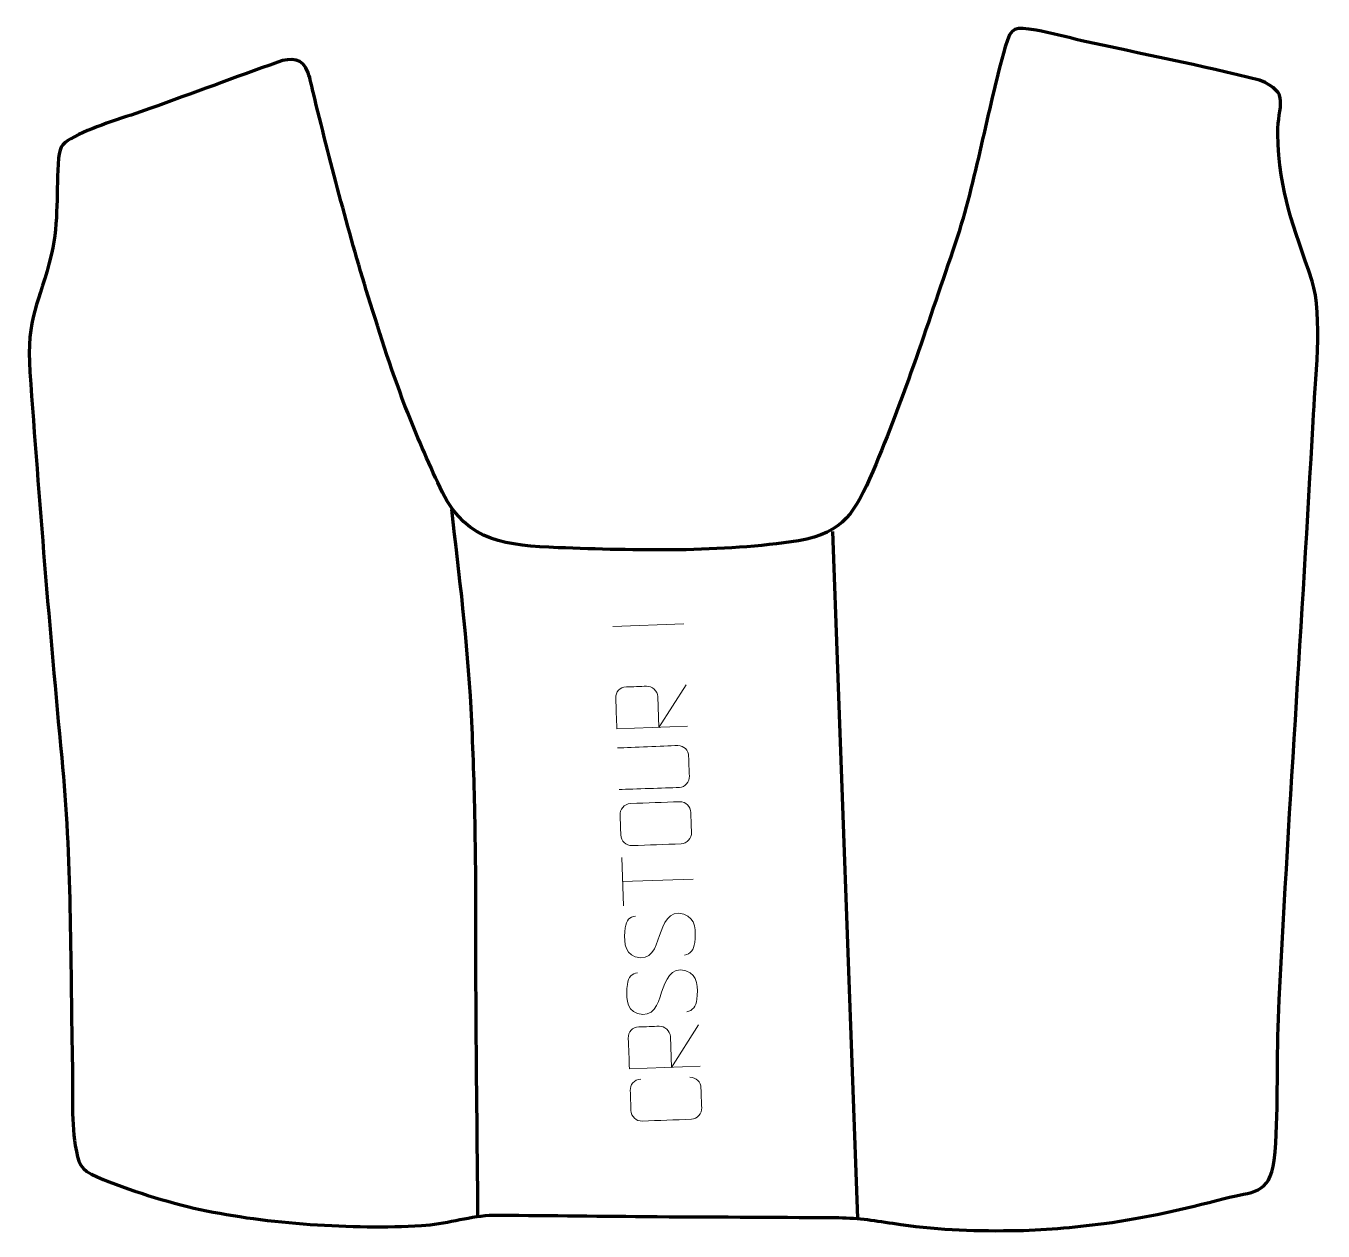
# Model space of a CAD drawing. Header units: millimetres. Extents: x -230 to 227, y -177 to 248.
import ezdxf

# ---------------------------------------------------------------- set-up
doc = ezdxf.new("R2010")
doc.units = ezdxf.units.MM
doc.header["$MEASUREMENT"] = 0
doc.layers.add('layer 2', color=7, linetype='Continuous')
doc.layers.add('layer 3', color=7, linetype='Continuous')

msp = doc.modelspace()

# ---------------------------------------------------------------- linework, layer by layer
at = {"layer": 'layer 2', "color": 142, "lineweight": 158}
msp.add_open_spline([(-80.3242, 77.1488), (-77.5454, 53.5533), (-74.7643, 30.7226), (-73.4896, 6.9481), (-73.4896, 6.9481), (-72.8272, -5.4057), (-72.4325, -17.7677), (-72.1418, -30.1352), (-72.1418, -30.1352), (-71.6415, -51.6752), (-71.8714, -73.3718), (-71.7433, -94.9382), (-71.7433, -94.9382), (-71.5911, -120.5371), (-71.3144, -146.1351), (-71.0709, -171.7332), (-71.0709, -171.7332), (-71.0709, -171.7332), (-71.0662, -172.2351), (-71.0662, -172.2351)], degree=3, knots=[0, 0, 0, 0, 0.16666667, 0.16666667, 0.16666667, 0.16666667, 0.33333333, 0.33333333, 0.33333333, 0.33333333, 0.5, 0.5, 0.5, 0.5, 0.66666667, 0.66666667, 0.66666667, 0.66666667, 1, 1, 1, 1], dxfattribs=at)
msp.add_open_spline([(54.0305, 69.3114), (54.0305, 69.3114), (62.882, -172.812), (62.882, -172.812)], degree=3, dxfattribs=at)
at = {"layer": 'layer 3', "color": 22, "lineweight": 158}
msp.add_open_spline([(-129.0675, 224.2503), (-123.1367, 200.083), (-116.8822, 175.9843), (-109.6321, 152.1752), (-109.6321, 152.1752), (-105.4631, 138.6411), (-100.8452, 124.3321), (-95.7141, 111.1539), (-95.7141, 111.1539), (-91.956, 101.8186), (-87.8265, 92.1822), (-83.4722, 83.1144), (-83.4722, 83.1144), (-74.603, 65.3477), (-60.5539, 64.417), (-42.6227, 63.6077), (-42.6227, 63.6077), (-15.2934, 62.5784), (15.0378, 61.8227), (42.042, 66.032), (42.042, 66.032), (58.3664, 68.98), (62.0131, 76.2508), (68.268, 90.4869), (68.268, 90.4869), (79.3882, 116.4894), (88.1018, 144.1225), (97.3472, 170.8845), (97.3472, 170.8845), (104.781, 193.6817), (108.4866, 217.2118), (114.952, 240.2209), (114.952, 240.2209), (117.03, 247.6159), (118.4657, 247.2421), (125.8222, 246.0691), (125.8222, 246.0691), (131.0447, 245.2364), (136.734, 243.5905), (141.9859, 242.417), (141.9859, 242.417), (162.8538, 237.7907), (183.8674, 233.7063), (204.5969, 228.4848), (204.5969, 228.4848), (216.0889, 223.9083), (210.9049, 219.6587), (211.0385, 209.7014), (211.0385, 209.7014), (211.735, 187.7415), (216.4829, 177.6999), (223.1911, 157.6104), (223.1911, 157.6104), (227.0302, 145.711), (224.208, 121.2976), (223.511, 108.0788), (223.511, 108.0788), (219.7627, 37.8883), (214.6573, -32.2443), (211.2801, -102.4487), (211.2801, -102.4487), (210.5857, -119.0388), (211.4579, -136.0934), (209.8246, -152.5634), (209.8246, -152.5634), (208.0124, -164.7449), (202.3921, -163.3098), (192.1782, -165.9215), (192.1782, -165.9215), (177.7402, -169.6134), (164.7389, -172.7485), (149.8992, -174.7163), (149.8992, -174.7163), (138.5619, -176.2196), (128.613, -177.1146), (117.1527, -177.2472), (117.1527, -177.2472), (102.2474, -177.411), (90.1736, -176.9716), (75.3759, -174.6622), (75.3759, -174.6622), (67.9581, -173.5046), (62.4301, -172.6951), (54.8457, -172.6456), (54.8457, -172.6456), (32.5877, -172.5038), (10.3368, -172.4447), (-11.9254, -172.2753), (-11.9254, -172.2753), (-30.2188, -172.1324), (-48.5618, -171.7873), (-66.8499, -171.842), (-66.8499, -171.842), (-75.0441, -172.3264), (-82.4206, -175.0104), (-90.8817, -175.4868), (-90.8817, -175.4868), (-115.2967, -176.8067), (-144.9582, -174.9143), (-168.8621, -169.7896), (-168.8621, -169.7896), (-180.74, -167.1945), (-194.0184, -162.9439), (-205.2642, -158.3086), (-205.2642, -158.3086), (-211.1916, -155.7871), (-211.9251, -153.3552), (-212.9221, -147.204), (-212.9221, -147.204), (-214.4247, -137.6168), (-213.783, -126.6666), (-213.9895, -116.8665), (-213.9895, -116.8665), (-214.695, -81.0863), (-214.2433, -46.1348), (-217.7047, -10.4022), (-217.7047, -10.4022), (-222.0369, 34.836), (-225.6848, 80.2061), (-228.9297, 125.5356), (-228.9297, 125.5356), (-230.3193, 144.9478), (-225.4496, 149.8823), (-221.3089, 167.2188), (-221.3089, 167.2188), (-218.6392, 178.677), (-219.7724, 189.5507), (-218.7922, 201.0301), (-218.7922, 201.0301), (-218.4197, 205.3924), (-216.9656, 206.5629), (-213.1578, 208.5619), (-213.1578, 208.5619), (-205.5076, 212.5778), (-195.0093, 215.4157), (-186.6801, 218.4451), (-186.6801, 218.4451), (-171.643, 223.9142), (-156.6223, 229.4291), (-141.5605, 234.8301), (-141.5605, 234.8301), (-136.8097, 236.5337), (-132.6222, 236.3107), (-130.781, 231.0878), (-130.781, 231.0878), (-130.0471, 229.0058), (-129.5902, 226.4296), (-129.0675, 224.2503)], degree=3, knots=[0, 0, 0, 0, 0.02631579, 0.02631579, 0.02631579, 0.02631579, 0.05263158, 0.05263158, 0.05263158, 0.05263158, 0.07894737, 0.07894737, 0.07894737, 0.07894737, 0.10526316, 0.10526316, 0.10526316, 0.10526316, 0.13157895, 0.13157895, 0.13157895, 0.13157895, 0.15789474, 0.15789474, 0.15789474, 0.15789474, 0.18421053, 0.18421053, 0.18421053, 0.18421053, 0.21052632, 0.21052632, 0.21052632, 0.21052632, 0.23684211, 0.23684211, 0.23684211, 0.23684211, 0.26315789, 0.26315789, 0.26315789, 0.26315789, 0.28947368, 0.28947368, 0.28947368, 0.28947368, 0.31578947, 0.31578947, 0.31578947, 0.31578947, 0.34210526, 0.34210526, 0.34210526, 0.34210526, 0.36842105, 0.36842105, 0.36842105, 0.36842105, 0.39473684, 0.39473684, 0.39473684, 0.39473684, 0.42105263, 0.42105263, 0.42105263, 0.42105263, 0.44736842, 0.44736842, 0.44736842, 0.44736842, 0.47368421, 0.47368421, 0.47368421, 0.47368421, 0.5, 0.5, 0.5, 0.5, 0.52631579, 0.52631579, 0.52631579, 0.52631579, 0.55263158, 0.55263158, 0.55263158, 0.55263158, 0.57894737, 0.57894737, 0.57894737, 0.57894737, 0.60526316, 0.60526316, 0.60526316, 0.60526316, 0.63157895, 0.63157895, 0.63157895, 0.63157895, 0.65789474, 0.65789474, 0.65789474, 0.65789474, 0.68421053, 0.68421053, 0.68421053, 0.68421053, 0.71052632, 0.71052632, 0.71052632, 0.71052632, 0.73684211, 0.73684211, 0.73684211, 0.73684211, 0.76315789, 0.76315789, 0.76315789, 0.76315789, 0.78947368, 0.78947368, 0.78947368, 0.78947368, 0.81578947, 0.81578947, 0.81578947, 0.81578947, 0.84210526, 0.84210526, 0.84210526, 0.84210526, 0.86842105, 0.86842105, 0.86842105, 0.86842105, 0.89473684, 0.89473684, 0.89473684, 0.89473684, 0.92105263, 0.92105263, 0.92105263, 0.92105263, 0.94736842, 0.94736842, 0.94736842, 0.94736842, 1, 1, 1, 1], dxfattribs=at)
at = {"layer": 'layer 3', "color": 250, "lineweight": 9}
for points in [[(-23.3406, 35.8546), (-23.3406, 35.8546), (1.6165, 36.7777), (1.6165, 36.7777)], [(-19.6337, -62.666), (-19.6337, -62.666), (-20.2616, -45.6904), (-20.2616, -45.6904)], [(4.9653, -53.2565), (4.9653, -53.2565), (-19.9712, -54.1789), (-19.9712, -54.1789)]]:
    msp.add_open_spline(points, degree=3, dxfattribs=at)
for points, knots in [([(2.969, 0.6147), (2.969, 0.6147), (-21.9675, -0.3077), (-21.9675, -0.3077), (-21.9675, -0.3077), (-22.1003, 3.2847), (-22.2332, 6.8777), (-22.3661, 10.4705), (-22.3661, 10.4705), (-22.4144, 12.7956), (-20.9831, 14.4069), (-18.6181, 14.4903), (-18.6181, 14.4903), (-16.5839, 14.5651), (-13.5266, 14.6782), (-11.492, 14.7539), (-11.492, 14.7539), (-9.6176, 14.8167), (-7.6102, 13.0774), (-7.5168, 11.07), (-7.5168, 11.07), (-7.5168, 11.07), (-7.1163, 0.2416), (-7.1163, 0.2416), (-7.1163, 0.2416), (-7.1163, 0.2416), (2.4273, 15.2594), (2.4273, 15.2594)], [0, 0, 0, 0, 0.125, 0.125, 0.125, 0.125, 0.25, 0.25, 0.25, 0.25, 0.375, 0.375, 0.375, 0.375, 0.5, 0.5, 0.5, 0.5, 0.625, 0.625, 0.625, 0.625, 0.75, 0.75, 0.75, 0.75, 1, 1, 1, 1]), ([(-21.7485, -7.0243), (-16.2127, -6.82), (-6.0214, -6.3472), (-0.4849, -6.142), (-0.4849, -6.142), (1.7583, -6.1989), (3.2455, -7.8222), (3.3353, -9.9681), (3.3353, -9.9681), (3.4212, -12.2984), (3.5074, -14.6287), (3.5939, -16.9586), (3.5939, -16.9586), (3.7666, -18.8786), (2.0242, -20.9165), (0.0806, -20.9772), (0.0806, -20.9772), (-5.4775, -21.1824), (-15.6495, -21.4632), (-21.2068, -21.6691)], [0, 0, 0, 0, 0.16666667, 0.16666667, 0.16666667, 0.16666667, 0.33333333, 0.33333333, 0.33333333, 0.33333333, 0.5, 0.5, 0.5, 0.5, 0.66666667, 0.66666667, 0.66666667, 0.66666667, 1, 1, 1, 1]), ([(-20.5801, -37.71), (-20.666, -35.3858), (-20.752, -33.0613), (-20.838, -30.7368), (-20.838, -30.7368), (-20.9454, -28.7928), (-19.5285, -26.7477), (-17.0935, -26.6309), (-17.0935, -26.6309), (-11.3505, -26.4189), (-5.6072, -26.2065), (0.1366, -25.9936), (0.1366, -25.9936), (2.4635, -26.0474), (4.0041, -27.6688), (4.0943, -29.8146), (4.0943, -29.8146), (4.1801, -32.1449), (4.2663, -34.4752), (4.3528, -36.8051), (4.3528, -36.8051), (4.5293, -38.7249), (2.719, -40.7654), (0.7027, -40.8287), (0.7027, -40.8287), (-5.0635, -41.0416), (-10.8292, -41.2549), (-16.5945, -41.4685), (-16.5945, -41.4685), (-18.7313, -41.5433), (-20.514, -39.8614), (-20.5801, -37.71)], [0, 0, 0, 0, 0.11111111, 0.11111111, 0.11111111, 0.11111111, 0.22222222, 0.22222222, 0.22222222, 0.22222222, 0.33333333, 0.33333333, 0.33333333, 0.33333333, 0.44444444, 0.44444444, 0.44444444, 0.44444444, 0.55555556, 0.55555556, 0.55555556, 0.55555556, 0.66666667, 0.66666667, 0.66666667, 0.66666667, 0.77777778, 0.77777778, 0.77777778, 0.77777778, 1, 1, 1, 1]), ([(-6.9557, -73.1963), (-5.4587, -69.1197), (-3.7576, -64.0238), (1.6669, -65.6585), (1.6669, -65.6585), (5.9843, -66.9595), (5.9092, -71.8764), (5.4927, -75.6206), (5.4927, -75.6206), (5.1848, -78.3838), (4.0173, -79.6487), (1.9205, -80.1045)], [0, 0, 0, 0, 0.25, 0.25, 0.25, 0.25, 0.5, 0.5, 0.5, 0.5, 1, 1, 1, 1]), ([(-6.9558, -73.1964), (-8.2682, -77.4961), (-9.8813, -82.4673), (-15.472, -80.6676), (-15.472, -80.6676), (-19.6646, -79.3181), (-19.4691, -74.0937), (-19.0016, -70.4704), (-19.0016, -70.4704), (-18.6305, -67.5941), (-17.45, -66.6851), (-15.3789, -66.2977)], [0, 0, 0, 0, 0.25, 0.25, 0.25, 0.25, 0.5, 0.5, 0.5, 0.5, 1, 1, 1, 1]), ([(-6.2166, -93.1827), (-7.5289, -97.4825), (-9.1421, -102.4536), (-14.7327, -100.654), (-14.7327, -100.654), (-18.9254, -99.3044), (-18.7298, -94.08), (-18.2623, -90.4567), (-18.2623, -90.4567), (-17.8912, -87.5804), (-16.7108, -86.6715), (-14.6396, -86.284)], [0, 0, 0, 0, 0.25, 0.25, 0.25, 0.25, 0.5, 0.5, 0.5, 0.5, 1, 1, 1, 1]), ([(-6.2164, -93.1827), (-4.7194, -89.106), (-3.0183, -84.0101), (2.4061, -85.6448), (2.4061, -85.6448), (6.7235, -86.9459), (6.6485, -91.8628), (6.2319, -95.6069), (6.2319, -95.6069), (5.9241, -98.3702), (4.7565, -99.6351), (2.6598, -100.0908)], [0, 0, 0, 0, 0.25, 0.25, 0.25, 0.25, 0.5, 0.5, 0.5, 0.5, 1, 1, 1, 1]), ([(7.4046, -119.3033), (7.4046, -119.3033), (-17.5319, -120.2257), (-17.5319, -120.2257), (-17.5319, -120.2257), (-17.6647, -116.6333), (-17.7976, -113.0402), (-17.9305, -109.4475), (-17.9305, -109.4475), (-17.9788, -107.1224), (-16.5474, -105.5111), (-14.1825, -105.4277), (-14.1825, -105.4277), (-12.1483, -105.3529), (-9.091, -105.2398), (-7.0564, -105.1641), (-7.0564, -105.1641), (-5.182, -105.1013), (-3.1745, -106.8406), (-3.0812, -108.848), (-3.0812, -108.848), (-3.0812, -108.848), (-2.6807, -119.6764), (-2.6807, -119.6764), (-2.6807, -119.6764), (-2.6807, -119.6764), (6.8629, -104.6586), (6.8629, -104.6586)], [0, 0, 0, 0, 0.125, 0.125, 0.125, 0.125, 0.25, 0.25, 0.25, 0.25, 0.375, 0.375, 0.375, 0.375, 0.5, 0.5, 0.5, 0.5, 0.625, 0.625, 0.625, 0.625, 0.75, 0.75, 0.75, 0.75, 1, 1, 1, 1]), ([(3.7298, -123.1455), (6.0567, -123.1992), (7.5973, -124.8206), (7.6875, -126.9665), (7.6875, -126.9665), (7.7733, -129.2968), (7.8595, -131.6271), (7.9461, -133.957), (7.9461, -133.957), (8.1225, -135.8768), (6.3122, -137.9172), (4.2959, -137.9806), (4.2959, -137.9806), (-1.4702, -138.1935), (-7.236, -138.4067), (-13.0013, -138.6204), (-13.0013, -138.6204), (-15.1381, -138.6952), (-16.9208, -137.0132), (-16.9868, -134.8618), (-16.9868, -134.8618), (-17.0728, -132.5377), (-17.1588, -130.2132), (-17.2448, -127.8887), (-17.2448, -127.8887), (-17.3522, -125.9447), (-15.9353, -123.8995), (-13.5003, -123.7828)], [0, 0, 0, 0, 0.125, 0.125, 0.125, 0.125, 0.25, 0.25, 0.25, 0.25, 0.375, 0.375, 0.375, 0.375, 0.5, 0.5, 0.5, 0.5, 0.625, 0.625, 0.625, 0.625, 0.75, 0.75, 0.75, 0.75, 1, 1, 1, 1])]:
    msp.add_open_spline(points, degree=3, knots=knots, dxfattribs=at)

doc.saveas('drawing.dxf')
